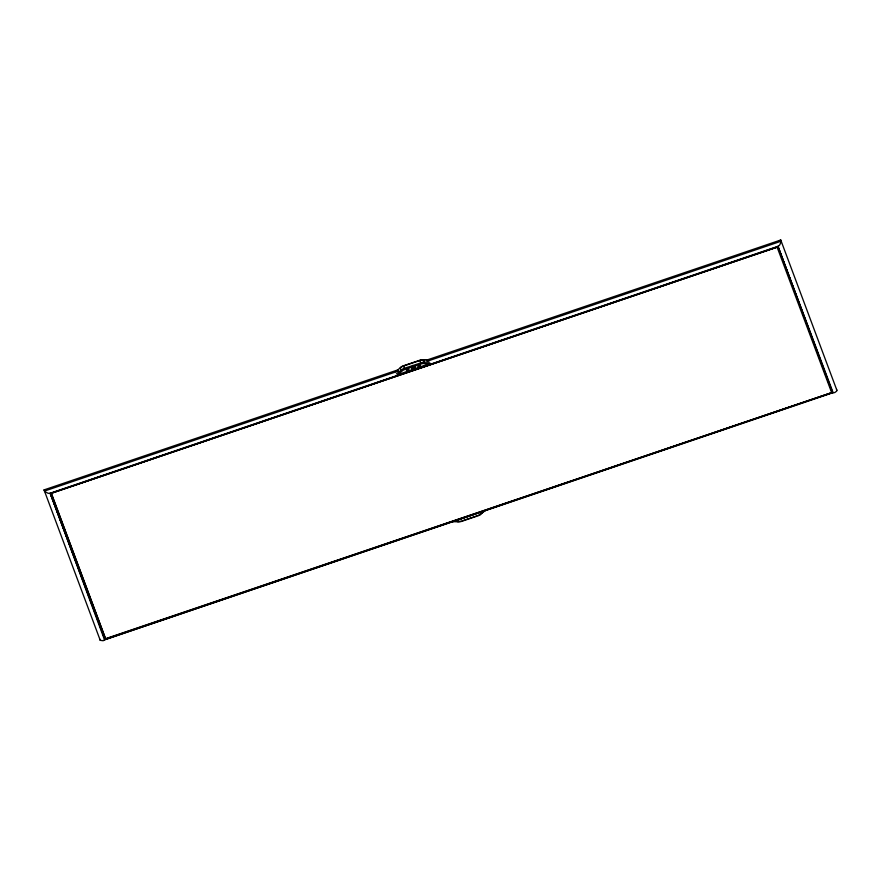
<?xml version="1.0" encoding="UTF-8"?>
<svg xmlns="http://www.w3.org/2000/svg" width="881" height="881" viewBox="0 0 881 881"><rect width="100%" height="100%" fill="white"/><g stroke="black" fill="none" stroke-linecap="round" stroke-linejoin="round"><path stroke-width="1.32" d="M412.936 367.597L413.024 366.881M413.718 366.892L412.947 367.619M414.334 366.683L412.033 367.829L412.87 366.948M423.574 362.179L429.3 362.256M426.723 360.109L780.753 240.017L781.04 242.077L779.674 245.006A7.698 5.143 -87.4 0 1 778.738 245.953M479.958 514.669L485.178 510.528M452.394 521.651L458.913 521.849A3.645 1.355 -18.5 0 0 461.347 521.464L478.108 515.781A3.645 1.355 -18.5 0 0 480.255 514.614L480.233 514.427M836.554 389.27L836.752 391.076L834.836 392.53A7.698 5.275 49.4 0 1 833.591 392.673M105.643 638.934L51.34 493.206L777.251 247.121L51.23 493.382L105.643 638.934L831.675 392.662L777.064 247.043M833.129 392.673L832.424 392.673L777.956 246.339L833.129 392.673L104.52 639.815L50.173 493.206L105.07 639.386L50.173 493.206M413.585 366.518L414.411 366.892L413.42 367.465M104.52 639.815L832.611 392.497L777.956 246.339M399.17 374.216L430.17 363.401M395.723 371.727L401.163 367.003A3.645 1.355 -18.5 0 1 403.311 365.824L420.061 360.142A3.645 1.355 -18.5 0 1 422.506 359.756L424.939 359.866M396.439 373.874L403.366 368.588L423.574 362.047M397.893 374.645L402.419 370.769A3.645 1.355 -18.5 0 1 404.566 369.591L421.327 363.908A3.645 1.355 -18.5 0 1 423.772 363.523L429.84 363.809M480.255 514.614L484.869 510.672L452.823 521.574M412.352 366.937L411.956 367.608L413.101 367.575M396.549 370.934L395.954 371.319L396.637 370.879M429.939 363.754L430.512 363.401M477.788 515.55L479.396 514.889M400.987 369.976L400.304 367.729A5.088 1.894 -18.5 0 1 403.608 365.989L419.918 360.538A5.088 1.894 -18.5 0 1 423.618 359.822L428.584 360.109M398.08 369.822L44.05 489.902L45.063 491.719L47.959 493.206A7.698 5.275 49.4 0 0 49.303 493.371M44.446 491.08L398.476 371M427.109 361.287L781.15 241.196M411.956 368.721L415.039 367.685L414.841 367.113L411.768 368.148L411.956 368.721L411.372 367.08L411.559 367.652L414.643 366.606L414.444 366.044L415.039 367.685M49.765 493.371L778.375 246.228M50.481 493.382L777.835 246.658M105.72 638.648L831.675 392.662M462.668 520.682L476.621 515.947M457.724 521.728L461.501 521.078M413.652 366.727L414.323 366.793M46.308 489.627A299.848 205.163 49.4 0 0 44.05 489.902L100.247 640.344L103.121 640.729A7.698 5.143 -87.4 0 0 104.167 640.102M836.95 390.448L780.753 240.017A299.848 200.075 -87.4 0 0 778.837 241.152M412.947 366.749L412.484 365.45M419.885 360.461L420.633 362.686M423.695 359.877L424.411 362.036M403.63 366.055L404.346 368.214M99.85 639.166L100.247 640.344M412.605 367.388L413.718 366.948L412.616 367.388M408.773 369.227L406.471 370.494L408.773 369.227M420.413 365.252L418.112 366.518L420.413 365.252"/></g></svg>
